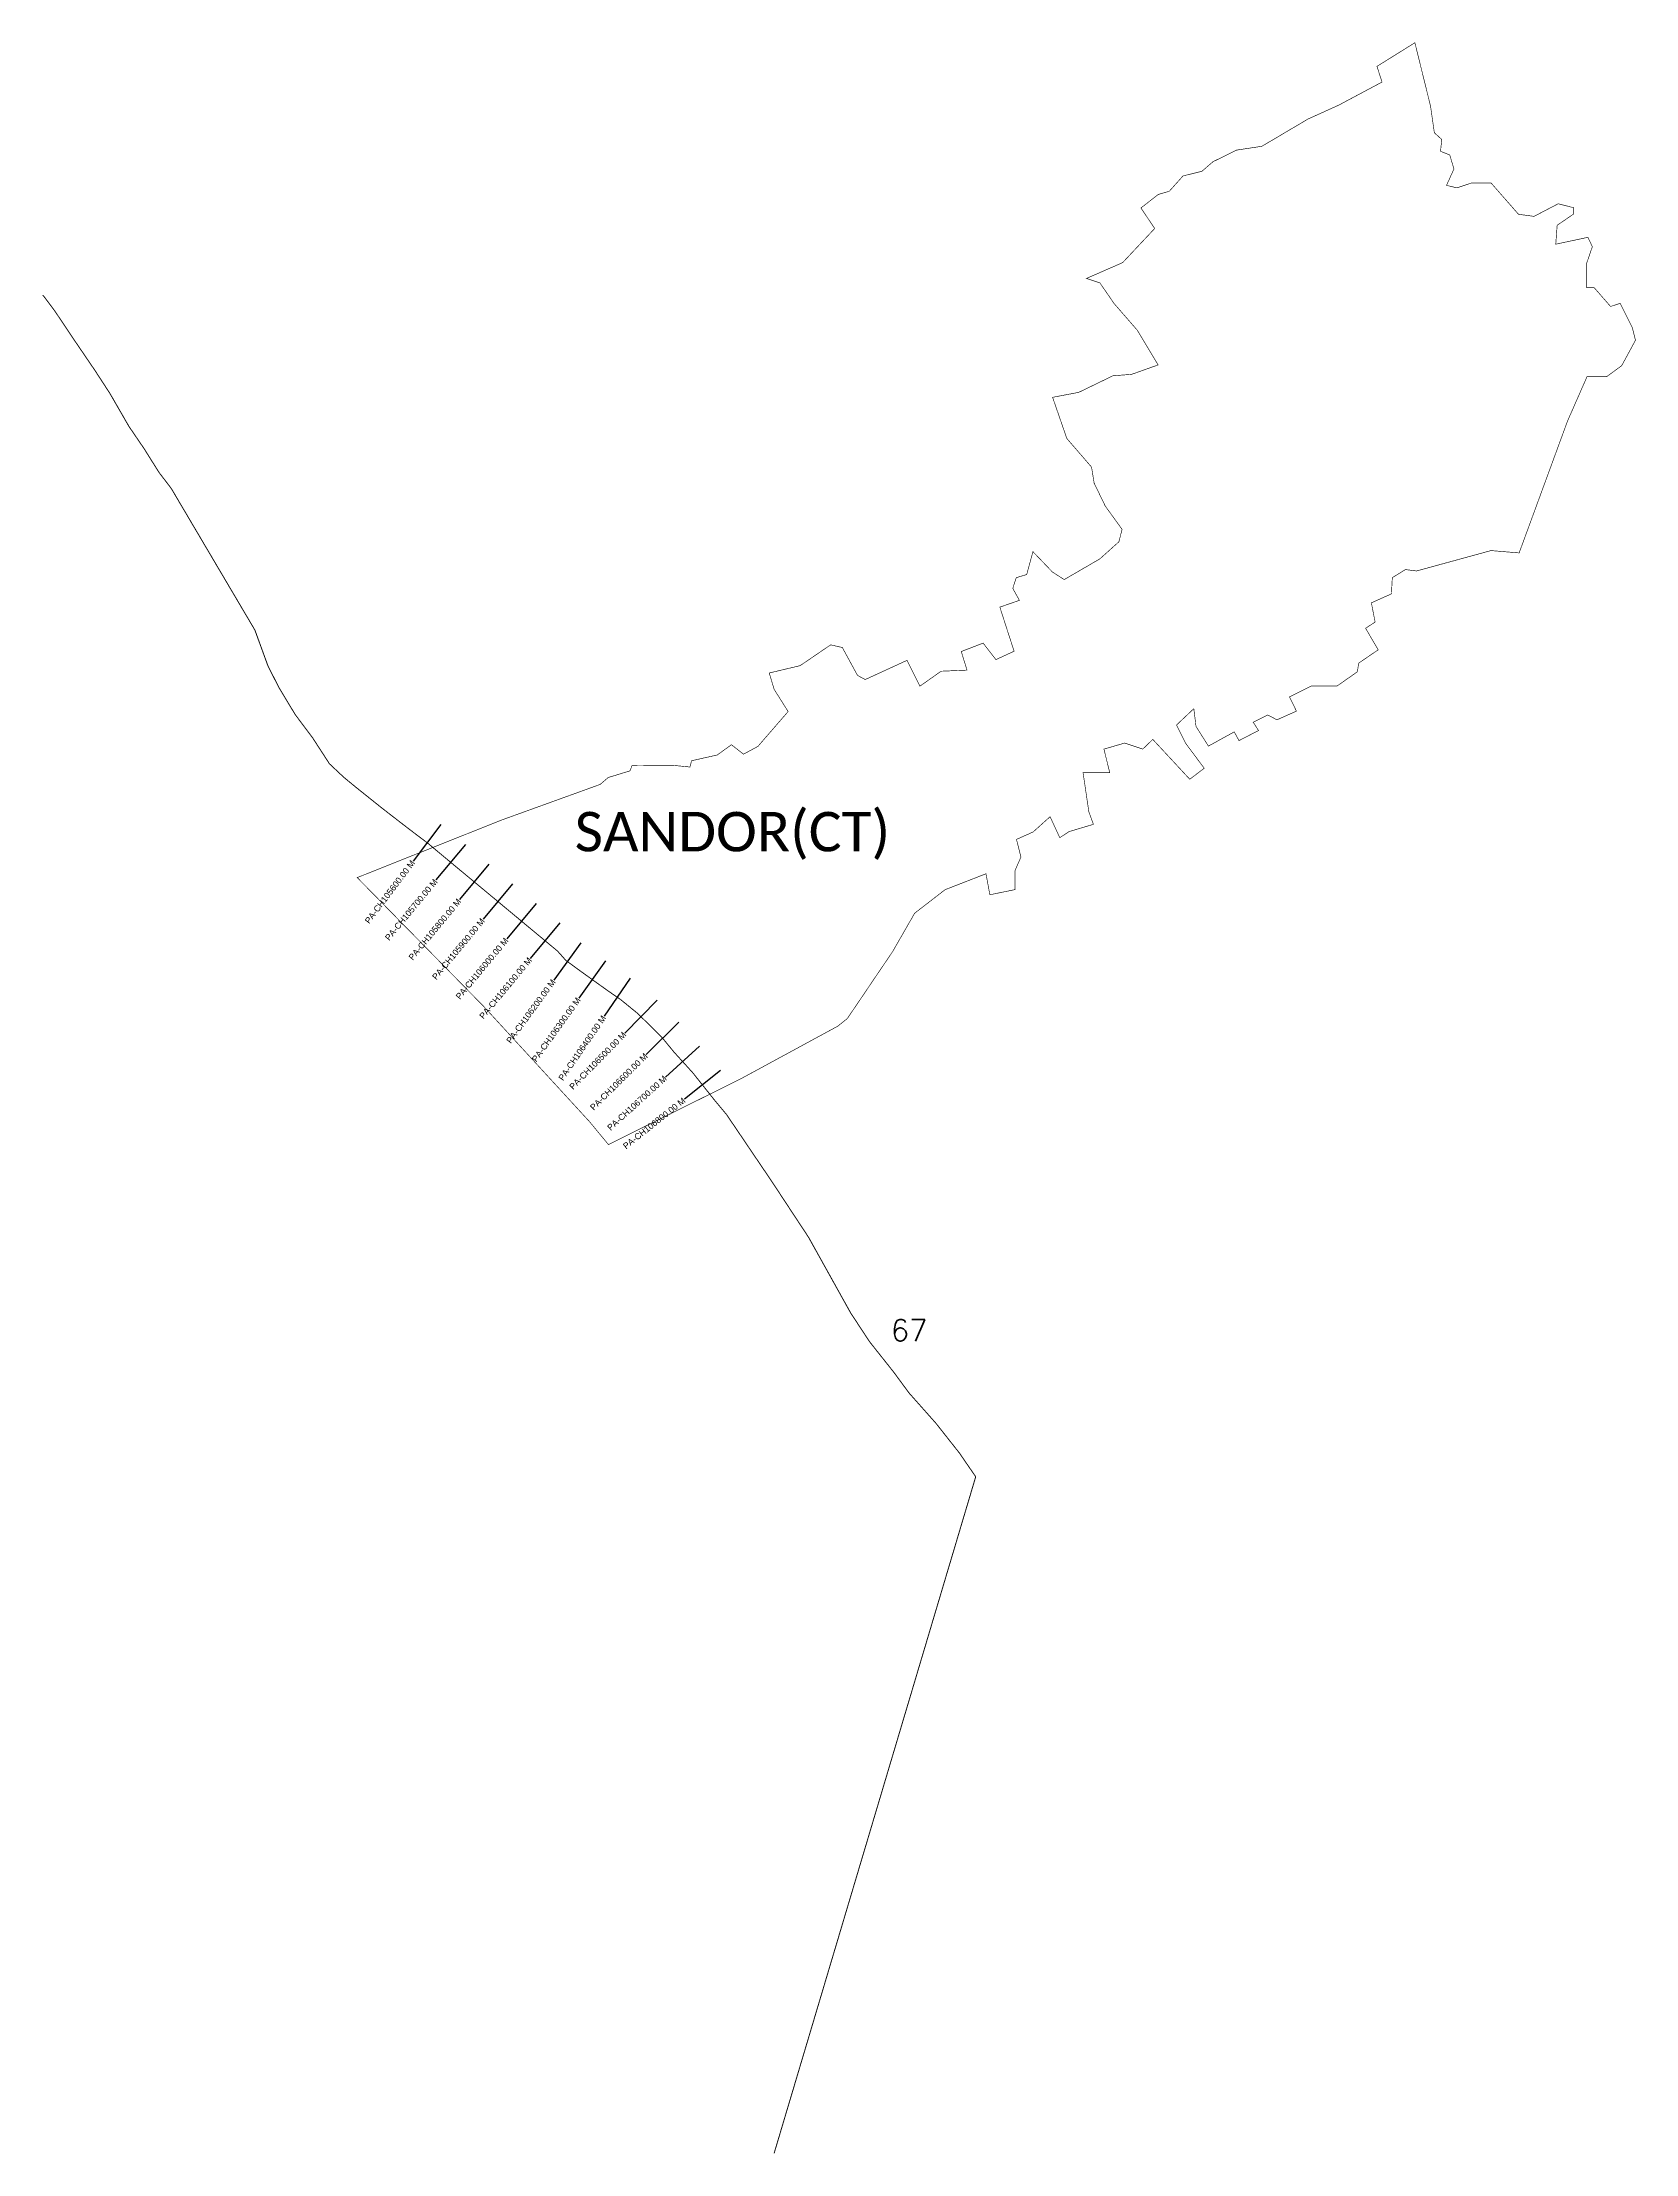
# Model space of a CAD drawing. Header units: metres. Extents: x 265666 to 270863, y 2136619 to 2143503.
import ezdxf
from ezdxf.enums import TextEntityAlignment as Align

# ---------------------------------------------------------------- set-up
doc = ezdxf.new("R2010")
doc.units = ezdxf.units.M
for name, color, linetype in [('CS', 134, 'Continuous'), ('CSMark', 6, 'Continuous'), ('NATURALLY PROTECTED', 3, 'Continuous'), ('VILLAGE NAME', 250, 'Continuous')]:
    doc.layers.add(name, color=color, linetype=linetype)
doc.styles.add('DynamicDimensions', font='arial.ttf')
doc.styles.get("Standard").update_dxf_attribs({"font": 'simplex.shx'})

msp = doc.modelspace()

# ---------------------------------------------------------------- linework, layer by layer
at = {"color": 6, "const_width": 2, "flags": 128}
msp.add_lwpolyline([(266693.1, 2140779.4), (267163.6, 2140966.9), (267485.5, 2141083.2), (267511.8, 2141105.7), (267582.8, 2141127.4), (267589.4, 2141144.6), (267719.1, 2141145.8), (267778.3, 2141139.9), (267783.7, 2141160.4), (267867.4, 2141179.1), (267913.6, 2141212.6), (267952.9, 2141181.8), (267999.9, 2141207.1), (268098.5, 2141320.8), (268053.1, 2141392.8), (268036.8, 2141446.4), (268137.5, 2141470.3), (268237.3, 2141538.2), (268275.3, 2141529.5), (268324.7, 2141438.7), (268349.9, 2141425), (268486.3, 2141487.7), (268528.2, 2141403.4), (268597.5, 2141452.2), (268681.9, 2141455.8), (268663.2, 2141516.4), (268734.5, 2141543.8), (268776.2, 2141490), (268835.5, 2141517.3), (268789, 2141661.2), (268852.9, 2141683.2), (268831.2, 2141722.1), (268842.5, 2141757.1), (268876.6, 2141767.4), (268897, 2141841.9), (268960.4, 2141775.7), (268999, 2141750.9), (269115.4, 2141818.6), (269177.3, 2141874.1), (269187.7, 2141914.7), (269132.8, 2141990.7), (269096.5, 2142065.6), (269088.2, 2142117.5), (269007.4, 2142211.1), (268961.1, 2142345.1), (269046.3, 2142361.3), (269157.5, 2142415.2), (269219.1, 2142420.1), (269305.1, 2142450.7), (269237.2, 2142564), (269162, 2142650.4), (269115.3, 2142718.2), (269071.6, 2142732.7), (269189.6, 2142784.3), (269294.2, 2142895.6), (269249.1, 2142962.3), (269305.8, 2143006.5), (269341.6, 2143016.8), (269386.3, 2143066.7), (269448.3, 2143082.1), (269484.1, 2143113.1), (269561.4, 2143151.1), (269643.7, 2143163.5), (269793.9, 2143252.2), (269894.6, 2143297.8), (270035.5, 2143372.8), (270019, 2143424), (270142.7, 2143501.1), (270193.7, 2143294.5), (270206.2, 2143207.6), (270230.4, 2143185.6), (270226.3, 2143147.1), (270256.5, 2143135.1), (270270, 2143089.5), (270245.9, 2143036.1), (270279.9, 2143027.9), (270326.5, 2143043.7), (270391.2, 2143043.9), (270480.6, 2142941.8), (270531.3, 2142935), (270610.1, 2142976.1), (270660.1, 2142963.3), (270660.2, 2142942.6), (270606.7, 2142905.9), (270602.1, 2142844.3), (270707, 2142866.7), (270721.5, 2142836.2), (270702.5, 2142780.9), (270702.7, 2142702.8), (270727.6, 2142702.4), (270780.9, 2142641.3), (270812.1, 2142651.5), (270852.1, 2142571.5), (270862.1, 2142531.1), (270817.3, 2142448.4), (270768.8, 2142412.9), (270704.3, 2142412.9), (270640.4, 2142267.4), (270482.7, 2141837.8), (270391, 2141845.5), (270148.2, 2141779), (270112, 2141783.6), (270069, 2141757.2), (270066.2, 2141704.4), (270000.8, 2141675.1), (270013, 2141612.4), (269981.9, 2141592.2), (270023, 2141521.9), (269959.1, 2141478.4), (269955.3, 2141450.5), (269888.8, 2141403.9), (269804.7, 2141403.9), (269733.9, 2141368.3), (269756.4, 2141322.1), (269692.9, 2141293.8), (269662.8, 2141309.5), (269615.4, 2141286), (269632.6, 2141258.9), (269569, 2141226), (269553.4, 2141254.4), (269469.3, 2141208.1), (269428.8, 2141272.2), (269421.7, 2141330.1), (269365.2, 2141276.8), (269395.6, 2141216.4), (269455.6, 2141135.9), (269408.5, 2141100), (269287.9, 2141229.9), (269255.1, 2141198.3), (269196.1, 2141218), (269128.5, 2141198.3), (269147.4, 2141121.8), (269060.4, 2141121.8), (269079.3, 2140994), (269094.2, 2140953.1), (269014.7, 2140929.4), (268984.5, 2140909.5), (268952.9, 2140977.9), (268897.7, 2140928.3), (268843.3, 2140903.9), (268857.8, 2140846.5), (268838.2, 2140801.4), (268838.6, 2140740.3), (268756.5, 2140723.4), (268743.8, 2140791.9), (268610.5, 2140740), (268511.2, 2140663.3), (268439.5, 2140538.5), (268291.7, 2140320.1), (268260.7, 2140295.2), (267944.2, 2140123.5), (267512.5, 2139909.1), (267450.5, 2139984), (267106.4, 2140358.6), (266693.1, 2140779.4)], dxfattribs=at)
at = {"layer": 'CS'}
for p, q in [((266966.2, 2140953), (266875.6, 2140833.4)), ((267045.8, 2140887.1), (266949.9, 2140771.7)), ((267122.7, 2140823.2), (267026.9, 2140707.8)), ((267199.6, 2140759.3), (267103.8, 2140643.9)), ((267276.5, 2140695.4), (267180.7, 2140580)), ((267353.5, 2140631.5), (267257.6, 2140516.1)), ((267422.8, 2140566.3), (267334.2, 2140445.3)), ((267503.2, 2140508), (267415.7, 2140386.2)), ((267583.7, 2140451.2), (267498.5, 2140327.7)), ((267670.9, 2140379.7), (267565.9, 2140272.6)), ((267742.5, 2140308.3), (267635.9, 2140202.7)), ((267809.9, 2140230.1), (267698.8, 2140129.3)), ((267877.8, 2140150.1), (267760.3, 2140056.9))]:
    msp.add_line(p, q, dxfattribs=at)
at = {"layer": 'NATURALLY PROTECTED', "const_width": 3, "flags": 128}
msp.add_lwpolyline([(265667.2, 2142678.3), (265670.2, 2142675.3), (265707.2, 2142625.9), (265777.6, 2142521), (265837, 2142433.8), (265886.6, 2142357.6), (265948.6, 2142250.2), (265998, 2142177.8), (266046.7, 2142100.2), (266086.6, 2142048), (266359.3, 2141586.4), (266402.1, 2141469.1), (266437.8, 2141398.9), (266491, 2141310.7), (266547.5, 2141235.3), (266602.5, 2141150.4), (266649.9, 2141105.9), (266691.3, 2141071.9), (266773.1, 2141006.5), (266856.6, 2140941.9), (266925.3, 2140889.9), (266967.2, 2140854.8), (267346.6, 2140539.7), (267373.5, 2140509.5), (267421.2, 2140474.6), (267483.7, 2140429.7), (267516.6, 2140406.3), (267552.4, 2140381.6), (267607.9, 2140336.4), (267649.2, 2140295.9), (267689.9, 2140254.9), (267725.7, 2140211.3), (267788.2, 2140142.4), (267858.3, 2140054.1), (267897.8, 2140006.8), (268046, 2139787.7), (268165.1, 2139606.9), (268302.5, 2139360.2), (268364, 2139266.6), (268443.2, 2139166.8), (268492.8, 2139099.4), (268580.5, 2139000.6), (268657.1, 2138903.6), (268710.3, 2138826.2), (268052.8, 2136620.6)], dxfattribs=at)

# ---------------------------------------------------------------- texts
at = {"insert": (268433.2, 2139338.6), "char_height": 70, "attachment_point": 1}
msp.add_mtext_dynamic_manual_height_columns('67', width=269.844, gutter_width=1, heights=[0], dxfattribs=at)
at = {"layer": 'CSMark', "style": 'DynamicDimensions'}
for s, rotation, p in [('PA-CH105600.00 M', 52.87917, (266875, 2140832.6)), ('PA-CH105600.00 M', 52.87917, (266875, 2140832.6)), ('PA-CH105700.00 M', 50.28811, (266949.3, 2140770.9)), ('PA-CH105700.00 M', 50.28811, (266949.3, 2140770.9)), ('PA-CH105800.00 M', 50.28811, (267026.2, 2140707)), ('PA-CH105900.00 M', 50.28811, (267103.1, 2140643.1)), ('PA-CH105900.00 M', 50.28811, (267103.1, 2140643.1)), ('PA-CH106000.00 M', 50.28811, (267180.1, 2140579.2)), ('PA-CH106000.00 M', 50.28811, (267180.1, 2140579.2)), ('PA-CH106100.00 M', 50.28811, (267257, 2140515.3)), ('PA-CH106100.00 M', 50.28811, (267257, 2140515.3)), ('PA-CH106200.00 M', 53.78925, (267333.6, 2140444.5)), ('PA-CH106300.00 M', 54.33637, (267415.1, 2140385.4)), ('PA-CH106400.00 M', 55.41535, (267498, 2140326.9)), ('PA-CH106500.00 M', 45.53593, (267565.2, 2140271.9)), ('PA-CH106600.00 M', 44.72812, (267635.2, 2140202)), ('PA-CH106700.00 M', 42.21454, (267698.1, 2140128.6)), ('PA-CH106800.00 M', 38.4221, (267759.5, 2140056.3))]:
    msp.add_text(s, height=20, rotation=rotation, dxfattribs=at).set_placement(p, align=Align.MIDDLE_RIGHT)
at = {"layer": 'VILLAGE NAME', "insert": (267402.5, 2140993.5), "char_height": 128.647, "attachment_point": 1}
msp.add_mtext_dynamic_manual_height_columns('{\\fCalibri|b0|i0|c0|p34;SANDOR(CT)}', width=737.615, gutter_width=643.2, heights=[0], dxfattribs=at)

doc.saveas('drawing.dxf')
